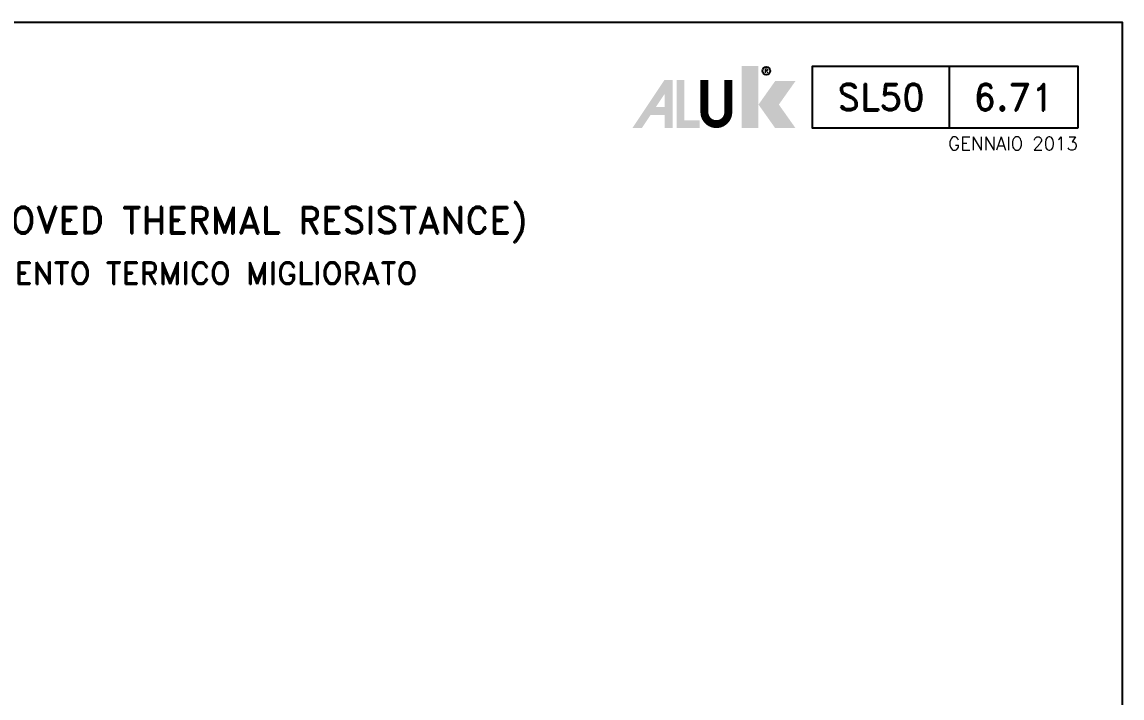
# Model space of a CAD drawing. Extents: x 0 to 4131, y -1600 to 527.
# Drawn here: x 85.6 to 210, y -1059.5 to -983 of the extents above; entities that cross this region are included whole.
import ezdxf
from ezdxf.enums import TextEntityAlignment as Align

# ---------------------------------------------------------------- set-up
doc = ezdxf.new("R2010")
doc.units = 0
doc.header["$LTSCALE"] = 7.5
doc.header["$MEASUREMENT"] = 0
doc.layers.add('MARCHIO', color=7, linetype='CONTINUOUS')
doc.layers.add('TESTO', color=2, linetype='CONTINUOUS')
doc.styles.add('RD', font='ROMAND.SHX', dxfattribs={"height": 3})
doc.styles.add('ROMD', font='ROMAND', dxfattribs={"height": 3})
doc.styles.get("Standard").update_dxf_attribs({"font": 'romans.shx'})

# ---------------------------------------------------------------- blocks, each defined once
blk = doc.blocks.new('NMD')
at = {"layer": 'MARCHIO'}
blk.add_line((-19.5, -12), (-19.5, -5), dxfattribs=at)
at = {"layer": 'MARCHIO', "const_width": 0.894}
blk.add_lwpolyline([(-44.53, -6.56), (-44.53, -10.2, -1), (-47.23, -10.2), (-47.23, -6.56)], format="xyb", dxfattribs=at)
at = {"layer": 'MARCHIO'}
blk.add_lwpolyline([(-5, -12), (-35, -12), (-35, -5), (-5, -5)], close=True, dxfattribs=at)
blk.add_circle((-40.23, -5.53), 0.442, dxfattribs=at)
for points in [[(-43.01, -4.96), (-41.13, -4.96), (-43.01, -12), (-41.13, -12)], [(-55.38, -12), (-54.31, -12), (-51.75, -6.56), (-51.73, -8.14)], [(-51.75, -6.56), (-51.73, -8.14), (-50.84, -6.56), (-50.84, -12)], [(-50.38, -6.56), (-49.49, -6.56), (-50.38, -12), (-49.49, -11.11)], [(-39.23, -6.68), (-36.93, -6.68), (-41.11, -9.34), (-38.81, -9.34)], [(-51.73, -12), (-50.84, -12), (-51.73, -8.14)], [(-52.73, -9.63), (-53.33, -10.53), (-51.73, -9.63), (-51.73, -10.53)], [(-41.11, -9.34), (-38.81, -9.34), (-39.23, -12), (-36.93, -12)], [(-49.49, -11.11), (-50.38, -12), (-47.77, -11.11), (-47.77, -12)]]:
    blk.add_solid(points, dxfattribs=at)
blk.add_text('R', height=0.444, dxfattribs=at).set_placement((-40.23, -5.53), align=Align.MIDDLE)
at = {"layer": 'MARCHIO', "color": 2, "style": 'RD'}
for tag, p in [('SERIE', (-27.25, -8.5)), ('PAG', (-12.25, -8.5))]:
    blk.add_attdef(tag, text='', height=3, dxfattribs=at).set_placement(p, align=Align.MIDDLE)
at = {"layer": 'MARCHIO', "color": 2}
blk.add_attdef('REVISIONE', text='', height=1.5, dxfattribs=at).set_placement((-5, -14.5), align=Align.RIGHT)

msp = doc.modelspace()

# ---------------------------------------------------------------- linework, layer by layer
at = {"layer": 'MARCHIO'}
msp.add_lwpolyline([(0, -1280), (0, -983), (210, -983), (210, -1280)], close=True, dxfattribs=at)

# ---------------------------------------------------------------- block references
msp.add_blockref('NMD', (210, -983), dxfattribs=at).add_auto_attribs({'SERIE': 'SL50', 'PAG': '6.71', 'REVISIONE': 'GENNAIO 2013'})

# ---------------------------------------------------------------- texts
at = {"layer": 'TESTO', "style": 'ROMD'}
for s, height, p in [('SL50 ITR  (IMPROVED THERMAL RESISTANCE)', 3, (51.1277, -1006.9031)), ('SISTEMA AD ISOLAMENTO TERMICO MIGLIORATO', 2.5, (51.1277, -1012.6597))]:
    msp.add_text(s, height=height, dxfattribs=at).set_placement(p)

doc.saveas('drawing.dxf')
